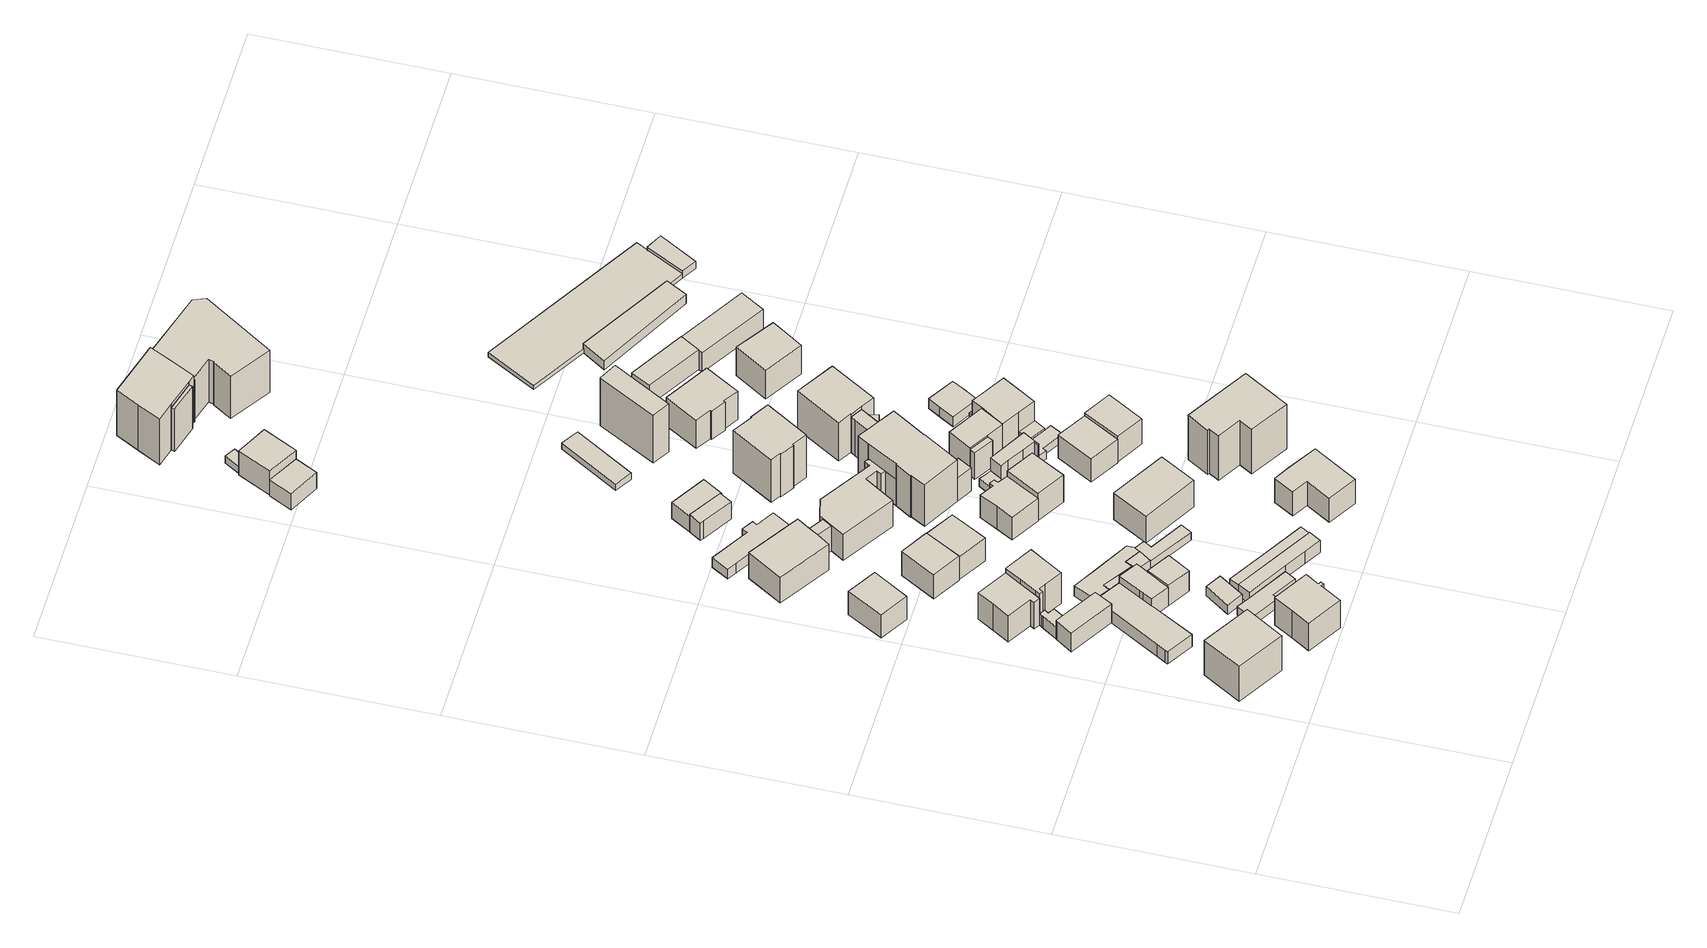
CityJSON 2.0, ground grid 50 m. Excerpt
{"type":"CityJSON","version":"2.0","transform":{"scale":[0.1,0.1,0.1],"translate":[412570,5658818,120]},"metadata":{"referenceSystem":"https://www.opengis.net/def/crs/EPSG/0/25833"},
"CityObjects":{
"building1":{"type":"Building","attributes":{"Dachtyp_tdc":"tdcHipRoof","Gemeindeschluessel":14612000,"Dachneigung":28.61,"QualitaetDacherkennung":60,"Geometrietyp2DReferenz":"3000","measuredHeight":14.05,"function":"31001_9998","roofType":"3200"},"geometry":[{"type":"Solid","lod":"1","boundaries":[[[[0,1,2,3]],[[4,5,6,7]],[[3,5,4,0]],[[2,6,5,3]],[[1,7,6,2]],[[0,4,7,1]]]]}]},
"building2":{"type":"Building","attributes":{"Dachtyp_tdc":"tdcGableRoof","Gemeindeschluessel":14612000,"Dachneigung":26.39,"QualitaetDacherkennung":61,"Geometrietyp2DReferenz":"3000","measuredHeight":11.55,"function":"31001_9998","roofType":"3100"},"geometry":[{"type":"Solid","lod":"1","boundaries":[[[[8,9,10,11,12,13,14,15,16,17]],[[18,19,20,21,22,23,24,25,26,27]],[[17,19,18,8]],[[16,20,19,17]],[[15,21,20,16]],[[14,22,21,15]],[[13,23,22,14]],[[12,24,23,13]],[[11,25,24,12]],[[10,26,25,11]],[[9,27,26,10]],[[8,18,27,9]]]]}]},
"building3":{"type":"Building","attributes":{"Gemeindeschluessel":14612000,"Geometrietyp2DReferenz":"3000","function":"31001_9998","roofType":"9999"},"children":["building3-1","building3-2"]},
"building3-1":{"type":"BuildingPart","attributes":{"Dachtyp_tdc":"tdcPolyFlatRoof","Dachneigung":3.78,"QualitaetDacherkennung":74,"Geometrietyp2DReferenz":"3000","measuredHeight":6.77,"roofType":"2100"},"parents":["building3"],"geometry":[{"type":"Solid","lod":"1","boundaries":[[[[28,29,30,31,32,33]],[[34,35,36,37,38,39]],[[33,35,34,28]],[[32,36,35,33]],[[31,37,36,32]],[[30,38,37,31]],[[29,39,38,30]],[[28,34,39,29]]]]}]},
"building3-2":{"type":"BuildingPart","attributes":{"Dachtyp_tdc":"tdcPolyFlatRoof","Dachneigung":0,"QualitaetDacherkennung":43,"Geometrietyp2DReferenz":"3000","measuredHeight":4.05,"roofType":"1000"},"parents":["building3"],"geometry":[{"type":"Solid","lod":"1","boundaries":[[[[40,41,42,43,44,45,46,47,48,49]],[[35,34,50,51,52,53,54,55,56,57]],[[49,34,35,40]],[[48,50,34,49]],[[47,51,50,48]],[[46,52,51,47]],[[45,53,52,46]],[[44,54,53,45]],[[43,55,54,44]],[[42,56,55,43]],[[41,57,56,42]],[[40,35,57,41]]]]}]},
"building4":{"type":"Building","attributes":{"Dachtyp_tdc":"tdcGableRoof","Gemeindeschluessel":14612000,"Dachneigung":33.9,"QualitaetDacherkennung":48,"Geometrietyp2DReferenz":"3000","measuredHeight":11.41,"function":"31001_9998","roofType":"3100"},"geometry":[{"type":"Solid","lod":"1","boundaries":[[[[58,59,60,61,62,63,64,65,66]],[[67,68,69,70,71,72,73,74,75]],[[66,68,67,58]],[[65,69,68,66]],[[64,70,69,65]],[[63,71,70,64]],[[62,72,71,63]],[[61,73,72,62]],[[60,74,73,61]],[[59,75,74,60]],[[58,67,75,59]]]]}]},
"building5":{"type":"Building","attributes":{"Gemeindeschluessel":14612000,"Geometrietyp2DReferenz":"3000","function":"31001_9998","roofType":"9999"},"children":["building5-1","building5-2","building5-3"]},
"building5-1":{"type":"BuildingPart","attributes":{"Dachtyp_tdc":"tdcCutGableRoof","Dachneigung":14.69,"QualitaetDacherkennung":63,"Geometrietyp2DReferenz":"3000","measuredHeight":7.5,"roofType":"9999"},"parents":["building5"],"geometry":[{"type":"Solid","lod":"1","boundaries":[[[[76,77,78,79,80,81,82,83,84]],[[85,86,87,88,89,90,91,92,93]],[[84,86,85,76]],[[83,87,86,84]],[[82,88,87,83]],[[81,89,88,82]],[[80,90,89,81]],[[79,91,90,80]],[[78,92,91,79]],[[77,93,92,78]],[[76,85,93,77]]]]}]},
"building5-2":{"type":"BuildingPart","attributes":{"Dachtyp_tdc":"tdcHipAndGableRoof","Dachneigung":16.09,"QualitaetDacherkennung":77,"Geometrietyp2DReferenz":"3000","measuredHeight":7.7,"roofType":"5000"},"parents":["building5"],"geometry":[{"type":"Solid","lod":"1","boundaries":[[[[94,95,96,97]],[[91,98,99,85]],[[97,98,91,94]],[[96,99,98,97]],[[95,85,99,96]],[[94,91,85,95]]]]}]},
"building5-3":{"type":"BuildingPart","attributes":{"Dachtyp_tdc":"tdcPolyFlatRoof","Dachneigung":0,"QualitaetDacherkennung":77,"Geometrietyp2DReferenz":"3000","measuredHeight":4.2,"roofType":"1000"},"parents":["building5"],"geometry":[{"type":"Solid","lod":"1","boundaries":[[[[100,101,102,103,104,105,106,107,108]],[[109,110,111,112,113,114,89,86,115]],[[108,110,109,100]],[[107,111,110,108]],[[106,112,111,107]],[[105,113,112,106]],[[104,114,113,105]],[[103,89,114,104]],[[102,86,89,103]],[[101,115,86,102]],[[100,109,115,101]]]]}]},
"building6":{"type":"Building","attributes":{"Dachtyp_tdc":"tdcGableRoof","Gemeindeschluessel":14612000,"Dachneigung":28.63,"QualitaetDacherkennung":59,"Geometrietyp2DReferenz":"3000","measuredHeight":9.61,"function":"31001_9998","roofType":"3100"},"geometry":[{"type":"Solid","lod":"1","boundaries":[[[[116,117,118,119]],[[120,121,122,123]],[[119,121,120,116]],[[118,122,121,119]],[[117,123,122,118]],[[116,120,123,117]]]]}]},
"building7":{"type":"Building","attributes":{"Dachtyp_tdc":"tdcPolyFlatRoof","Gemeindeschluessel":14612000,"Dachneigung":9.1,"QualitaetDacherkennung":71,"Geometrietyp2DReferenz":"3000","measuredHeight":3.42,"function":"31001_9998","roofType":"2100"},"geometry":[{"type":"Solid","lod":"1","boundaries":[[[[124,125,126,127,128,129,130]],[[131,132,133,134,135,136,137]],[[130,132,131,124]],[[129,133,132,130]],[[128,134,133,129]],[[127,135,134,128]],[[126,136,135,127]],[[125,137,136,126]],[[124,131,137,125]]]]}]},
"building8":{"type":"Building","attributes":{"Dachtyp_tdc":"tdcPolyFlatRoof","Gemeindeschluessel":14612000,"Dachneigung":14.82,"QualitaetDacherkennung":85,"Geometrietyp2DReferenz":"3000","measuredHeight":3.92,"function":"31001_9998","roofType":"2100"},"geometry":[{"type":"Solid","lod":"1","boundaries":[[[[138,139,140,141]],[[142,143,144,145]],[[141,143,142,138]],[[140,144,143,141]],[[139,145,144,140]],[[138,142,145,139]]]]}]},
"building9":{"type":"Building","attributes":{"Dachtyp_tdc":"tdcGableRoof","Gemeindeschluessel":14612000,"Dachneigung":30.35,"QualitaetDacherkennung":68,"Geometrietyp2DReferenz":"3000","measuredHeight":12.61,"function":"31001_9998","roofType":"3100"},"geometry":[{"type":"Solid","lod":"1","boundaries":[[[[146,147,148,149,150,151,152,153,154,155]],[[156,157,158,159,160,161,162,163,164,165]],[[155,157,156,146]],[[154,158,157,155]],[[153,159,158,154]],[[152,160,159,153]],[[151,161,160,152]],[[150,162,161,151]],[[149,163,162,150]],[[148,164,163,149]],[[147,165,164,148]],[[146,156,165,147]]]]}]},
"building10":{"type":"Building","attributes":{"Dachtyp_tdc":"tdcPolyFlatRoof","Gemeindeschluessel":14612000,"Dachneigung":0,"QualitaetDacherkennung":65,"Geometrietyp2DReferenz":"3000","measuredHeight":3.58,"function":"31001_9998","roofType":"1000"},"geometry":[{"type":"Solid","lod":"1","boundaries":[[[[166,167,168,169,170,171,172]],[[173,174,175,176,177,178,179]],[[172,174,173,166]],[[171,175,174,172]],[[170,176,175,171]],[[169,177,176,170]],[[168,178,177,169]],[[167,179,178,168]],[[166,173,179,167]]]]}]},
"building11":{"type":"Building","attributes":{"Dachtyp_tdc":"tdcPolyFlatRoof","Gemeindeschluessel":14612000,"Dachneigung":0,"QualitaetDacherkennung":84,"Geometrietyp2DReferenz":"3000","measuredHeight":3.58,"function":"31001_9998","roofType":"1000"},"geometry":[{"type":"Solid","lod":"1","boundaries":[[[[180,181,182,183,184,185,186,187,188,189,190]],[[191,192,193,194,195,196,197,198,199,200,201]],[[190,192,191,180]],[[189,193,192,190]],[[188,194,193,189]],[[187,195,194,188]],[[186,196,195,187]],[[185,197,196,186]],[[184,198,197,185]],[[183,199,198,184]],[[182,200,199,183]],[[181,201,200,182]],[[180,191,201,181]]]]}]},
"building12":{"type":"Building","attributes":{"Dachtyp_tdc":"tdcPolyFlatRoof","Gemeindeschluessel":14612000,"Dachneigung":5.44,"QualitaetDacherkennung":74,"Geometrietyp2DReferenz":"3000","measuredHeight":4.39,"function":"31001_9998","roofType":"2100"},"geometry":[{"type":"Solid","lod":"1","boundaries":[[[[202,203,204,205,206,207,208]],[[209,210,211,212,213,214,215]],[[208,210,209,202]],[[207,211,210,208]],[[206,212,211,207]],[[205,213,212,206]],[[204,214,213,205]],[[203,215,214,204]],[[202,209,215,203]]]]}]},
"building13":{"type":"Building","attributes":{"Dachtyp_tdc":"tdcGableRoof","Gemeindeschluessel":14612000,"Dachneigung":25.14,"QualitaetDacherkennung":46,"Geometrietyp2DReferenz":"3000","measuredHeight":10.03,"function":"31001_9998","roofType":"3100"},"geometry":[{"type":"Solid","lod":"1","boundaries":[[[[216,217,218,219]],[[220,221,222,223]],[[219,221,220,216]],[[218,222,221,219]],[[217,223,222,218]],[[216,220,223,217]]]]}]},
"building14":{"type":"Building","attributes":{"Dachtyp_tdc":"tdcPolyFlatRoof","Gemeindeschluessel":14612000,"Dachneigung":4.38,"QualitaetDacherkennung":76,"Geometrietyp2DReferenz":"3000","measuredHeight":3.5,"function":"31001_9998","roofType":"2100"},"geometry":[{"type":"Solid","lod":"1","boundaries":[[[[224,225,226,227,228,229]],[[230,231,232,233,234,235]],[[229,231,230,224]],[[228,232,231,229]],[[227,233,232,228]],[[226,234,233,227]],[[225,235,234,226]],[[224,230,235,225]]]]}]},
"building15":{"type":"Building","attributes":{"Dachtyp_tdc":"tdcGableRoof","Gemeindeschluessel":14612000,"Dachneigung":32.09,"QualitaetDacherkennung":65,"Geometrietyp2DReferenz":"3000","measuredHeight":9.92,"function":"31001_9998","roofType":"3100"},"geometry":[{"type":"Solid","lod":"1","boundaries":[[[[236,237,238,239]],[[240,241,242,243]],[[239,241,240,236]],[[238,242,241,239]],[[237,243,242,238]],[[236,240,243,237]]]]}]},
"building16":{"type":"Building","attributes":{"Dachtyp_tdc":"tdcPolyFlatRoof","Gemeindeschluessel":14612000,"Dachneigung":4.27,"QualitaetDacherkennung":77,"Geometrietyp2DReferenz":"3000","measuredHeight":2.97,"function":"31001_9998","roofType":"2100"},"geometry":[{"type":"Solid","lod":"1","boundaries":[[[[244,245,246,247,248,249,250]],[[251,252,253,254,255,256,257]],[[250,252,251,244]],[[249,253,252,250]],[[248,254,253,249]],[[247,255,254,248]],[[246,256,255,247]],[[245,257,256,246]],[[244,251,257,245]]]]}]},
"building17":{"type":"Building","attributes":{"Dachtyp_tdc":"tdcFreeFormRoof","Gemeindeschluessel":14612000,"Dachneigung":32.72,"QualitaetDacherkennung":12,"Geometrietyp2DReferenz":"3000","measuredHeight":4.27,"function":"31001_9998","roofType":"5000"},"geometry":[{"type":"Solid","lod":"1","boundaries":[[[[258,259,260,261,262,263,264,265,266,267]],[[268,269,270,271,272,273,274,275,276,277]],[[267,269,268,258]],[[266,270,269,267]],[[265,271,270,266]],[[264,272,271,265]],[[263,273,272,264]],[[262,274,273,263]],[[261,275,274,262]],[[260,276,275,261]],[[259,277,276,260]],[[258,268,277,259]]]]}]},
"building18":{"type":"Building","attributes":{"Dachtyp_tdc":"tdcGableRoof","Gemeindeschluessel":14612000,"Dachneigung":33.34,"QualitaetDacherkennung":63,"Geometrietyp2DReferenz":"3000","measuredHeight":10.2,"function":"31001_9998","roofType":"3100"},"geometry":[{"type":"Solid","lod":"1","boundaries":[[[[278,279,280,281,282,283,284,285,286,287]],[[288,289,290,291,292,293,294,295,296,297]],[[287,289,288,278]],[[286,290,289,287]],[[285,291,290,286]],[[284,292,291,285]],[[283,293,292,284]],[[282,294,293,283]],[[281,295,294,282]],[[280,296,295,281]],[[279,297,296,280]],[[278,288,297,279]]]]}]},
"building19":{"type":"Building","attributes":{"Dachtyp_tdc":"tdcCutGableRoof","Gemeindeschluessel":14612000,"Dachneigung":0.42,"QualitaetDacherkennung":47,"Geometrietyp2DReferenz":"3000","measuredHeight":9.81,"function":"31001_9998","roofType":"9999"},"geometry":[{"type":"Solid","lod":"1","boundaries":[[[[298,299,300,301]],[[302,303,304,305]],[[301,303,302,298]],[[300,304,303,301]],[[299,305,304,300]],[[298,302,305,299]]]]}]},
"building20":{"type":"Building","attributes":{"Gemeindeschluessel":14612000,"Geometrietyp2DReferenz":"3000","function":"31001_9998","roofType":"9999"},"children":["building20-1","building20-2","building20-3","building20-4","building20-5","building20-6","building20-7","building20-8"]},
"building20-1":{"type":"BuildingPart","attributes":{"Dachtyp_tdc":"tdcFreeFormRoof","Dachneigung":24.72,"QualitaetDacherkennung":38,"Geometrietyp2DReferenz":"3000","measuredHeight":9.05,"roofType":"5000"},"parents":["building20"],"geometry":[{"type":"Solid","lod":"1","boundaries":[[[[306,307,308,309]],[[310,311,312,313]],[[309,310,313,306]],[[308,311,310,309]],[[307,312,311,308]],[[306,313,312,307]]]]}]},
"building20-2":{"type":"BuildingPart","attributes":{"Dachtyp_tdc":"tdcHipRoof","Dachneigung":44.74,"QualitaetDacherkennung":68,"Geometrietyp2DReferenz":"3000","measuredHeight":11.86,"roofType":"3200"},"parents":["building20"],"geometry":[{"type":"Solid","lod":"1","boundaries":[[[[314,315,316,317,318,319]],[[320,321,322,311,310,323]],[[319,321,320,314]],[[318,322,321,319]],[[317,311,322,318]],[[316,310,311,317]],[[315,323,310,316]],[[314,320,323,315]]]]}]},
"building20-3":{"type":"BuildingPart","attributes":{"Dachtyp_tdc":"tdcFreeFormRoof","Dachneigung":26.35,"QualitaetDacherkennung":30,"Geometrietyp2DReferenz":"3000","measuredHeight":12.22,"roofType":"5000"},"parents":["building20"],"geometry":[{"type":"Solid","lod":"1","boundaries":[[[[324,325,324,326,327]],[[328,329,330,331,330]],[[327,328,330,324]],[[326,329,328,327]],[[324,330,329,326]]]]}]},
"building20-4":{"type":"BuildingPart","attributes":{"Dachtyp_tdc":"tdcHipRoof","Dachneigung":40.41,"QualitaetDacherkennung":41,"Geometrietyp2DReferenz":"3000","measuredHeight":17.09,"roofType":"3200"},"parents":["building20"],"geometry":[{"type":"Solid","lod":"1","boundaries":[[[[332,333,334,335,336,337,338,339,340,341,342,343,344,345,346,347]],[[348,349,350,351,352,353,354,355,356,357,358,359,360,361,362,363]],[[347,349,348,332]],[[346,350,349,347]],[[345,351,350,346]],[[344,352,351,345]],[[343,353,352,344]],[[342,354,353,343]],[[341,355,354,342]],[[340,356,355,341]],[[339,357,356,340]],[[338,358,357,339]],[[337,359,358,338]],[[336,360,359,337]],[[335,361,360,336]],[[334,362,361,335]],[[333,363,362,334]],[[332,348,363,333]]]]}]},
"building20-5":{"type":"BuildingPart","attributes":{"Dachtyp_tdc":"tdcGableRoof","Dachneigung":10.96,"QualitaetDacherkennung":9,"Geometrietyp2DReferenz":"3000","measuredHeight":13.14,"roofType":"3100"},"parents":["building20"],"geometry":[{"type":"Solid","lod":"1","boundaries":[[[[364,365,366,367,368,369,370,371,372]],[[373,374,375,376,331,329,377,354,353]],[[372,374,373,364]],[[371,375,374,372]],[[370,376,375,371]],[[369,331,376,370]],[[368,329,331,369]],[[367,377,329,368]],[[366,354,377,367]],[[365,353,354,366]],[[364,373,353,365]]]]}]},
"building20-6":{"type":"BuildingPart","attributes":{"Dachtyp_tdc":"tdcPolyFlatRoof","Dachneigung":0,"QualitaetDacherkennung":50,"Geometrietyp2DReferenz":"3000","measuredHeight":9.19,"roofType":"1000"},"parents":["building20"],"geometry":[{"type":"Solid","lod":"1","boundaries":[[[[378,379,380,381,382,383,384,385,386,387,388,389,390,391,392,393,394,395,396]],[[397,398,399,313,312,400,401,402,403,404,405,406,351,350,349,348,407,408,409]],[[396,398,397,378]],[[395,399,398,396]],[[394,313,399,395]],[[393,312,313,394]],[[392,400,312,393]],[[391,401,400,392]],[[390,402,401,391]],[[389,403,402,390]],[[388,404,403,389]],[[387,405,404,388]],[[386,406,405,387]],[[385,351,406,386]],[[384,350,351,385]],[[383,349,350,384]],[[382,348,349,383]],[[381,407,348,382]],[[380,408,407,381]],[[379,409,408,380]],[[378,397,409,379]]]]}]},
"building20-7":{"type":"BuildingPart","attributes":{"Dachtyp_tdc":"tdcHipRoof","Dachneigung":27.37,"QualitaetDacherkennung":69,"Geometrietyp2DReferenz":"3000","measuredHeight":15.01,"roofType":"3200"},"parents":["building20"],"geometry":[{"type":"Solid","lod":"1","boundaries":[[[[410,411,412,413,414,415,416]],[[417,418,331,376,419,420,421]],[[416,418,417,410]],[[415,331,418,416]],[[414,376,331,415]],[[413,419,376,414]],[[412,420,419,413]],[[411,421,420,412]],[[410,417,421,411]]]]}]},
"building20-8":{"type":"BuildingPart","attributes":{"Dachtyp_tdc":"tdcGableRoof","Dachneigung":10.25,"QualitaetDacherkennung":29,"Geometrietyp2DReferenz":"3000","measuredHeight":8.48,"roofType":"3100"},"parents":["building20"],"geometry":[{"type":"Solid","lod":"1","boundaries":[[[[422,423,424,425]],[[359,426,427,360]],[[425,426,359,422]],[[424,427,426,425]],[[423,360,427,424]],[[422,359,360,423]]]]}]},
"building21":{"type":"Building","attributes":{"Gemeindeschluessel":14612000,"Geometrietyp2DReferenz":"3000","function":"31001_9998","roofType":"9999"},"children":["building21-1","building21-2"]},
"building21-1":{"type":"BuildingPart","attributes":{"Dachtyp_tdc":"tdcPolyFlatRoof","Dachneigung":0,"QualitaetDacherkennung":69,"Geometrietyp2DReferenz":"3000","measuredHeight":6.1,"roofType":"1000"},"parents":["building21"],"geometry":[{"type":"Solid","lod":"1","boundaries":[[[[428,429,430,431,432]],[[433,434,435,436,437]],[[432,434,433,428]],[[431,435,434,432]],[[430,436,435,431]],[[429,437,436,430]],[[428,433,437,429]]]]}]},
"building21-2":{"type":"BuildingPart","attributes":{"Dachtyp_tdc":"tdcGableRoof","Dachneigung":40.52,"QualitaetDacherkennung":64,"Geometrietyp2DReferenz":"3000","measuredHeight":6.69,"roofType":"3100"},"parents":["building21"],"geometry":[{"type":"Solid","lod":"1","boundaries":[[[[438,439,440,441,442]],[[443,444,434,433,445]],[[442,444,443,438]],[[441,434,444,442]],[[440,433,434,441]],[[439,445,433,440]],[[438,443,445,439]]]]}]},
"building22":{"type":"Building","attributes":{"Dachtyp_tdc":"tdcFreeFormRoof","Gemeindeschluessel":14612000,"Dachneigung":26.94,"QualitaetDacherkennung":34,"Geometrietyp2DReferenz":"3000","measuredHeight":9.62,"function":"31001_9998","roofType":"5000"},"geometry":[{"type":"Solid","lod":"1","boundaries":[[[[446,447,448,449,450,451,452]],[[453,454,455,456,457,458,459]],[[452,454,453,446]],[[451,455,454,452]],[[450,456,455,451]],[[449,457,456,450]],[[448,458,457,449]],[[447,459,458,448]],[[446,453,459,447]]]]}]},
"building23":{"type":"Building","attributes":{"Dachtyp_tdc":"tdcHipAndGableRoof","Gemeindeschluessel":14612000,"Dachneigung":10.41,"QualitaetDacherkennung":66,"Geometrietyp2DReferenz":"3000","measuredHeight":10.04,"function":"31001_9998","roofType":"5000"},"geometry":[{"type":"Solid","lod":"1","boundaries":[[[[460,461,462,463]],[[464,465,466,467]],[[463,465,464,460]],[[462,466,465,463]],[[461,467,466,462]],[[460,464,467,461]]]]}]},
"building24":{"type":"Building","attributes":{"Dachtyp_tdc":"tdcPolyFlatRoof","Gemeindeschluessel":14612000,"Dachneigung":13.96,"QualitaetDacherkennung":54,"Geometrietyp2DReferenz":"3000","measuredHeight":3.16,"function":"31001_9998","roofType":"2100"},"geometry":[{"type":"Solid","lod":"1","boundaries":[[[[468,469,470,471,472,473,474]],[[475,476,477,478,479,480,481]],[[474,476,475,468]],[[473,477,476,474]],[[472,478,477,473]],[[471,479,478,472]],[[470,480,479,471]],[[469,481,480,470]],[[468,475,481,469]]]]}]},
"building25":{"type":"Building","attributes":{"Dachtyp_tdc":"tdcGableRoof","Gemeindeschluessel":14612000,"Dachneigung":29.92,"QualitaetDacherkennung":78,"Geometrietyp2DReferenz":"3000","measuredHeight":7,"function":"31001_9998","roofType":"3100"},"geometry":[{"type":"Solid","lod":"1","boundaries":[[[[482,483,484,485]],[[486,487,488,489]],[[485,487,486,482]],[[484,488,487,485]],[[483,489,488,484]],[[482,486,489,483]]]]}]},
"building26":{"type":"Building","attributes":{"Dachtyp_tdc":"tdcFreeFormRoof","Gemeindeschluessel":14612000,"Dachneigung":67.82,"QualitaetDacherkennung":4,"Geometrietyp2DReferenz":"3000","measuredHeight":10.79,"function":"31001_9998","roofType":"5000"},"geometry":[{"type":"Solid","lod":"1","boundaries":[[[[490,491,492,493,494,495,496,497,498,499]],[[500,501,502,503,504,505,506,507,508,509]],[[499,501,500,490]],[[498,502,501,499]],[[497,503,502,498]],[[496,504,503,497]],[[495,505,504,496]],[[494,506,505,495]],[[493,507,506,494]],[[492,508,507,493]],[[491,509,508,492]],[[490,500,509,491]]]]}]},
"building27":{"type":"Building","attributes":{"Dachtyp_tdc":"tdcHipRoof","Gemeindeschluessel":14612000,"Dachneigung":34.35,"QualitaetDacherkennung":46,"Geometrietyp2DReferenz":"3000","measuredHeight":16.98,"function":"31001_9998","roofType":"3200"},"geometry":[{"type":"Solid","lod":"1","boundaries":[[[[510,511,512,513,514,515,516,517,518,519,520]],[[521,522,523,524,525,526,527,528,529,530,531]],[[520,522,521,510]],[[519,523,522,520]],[[518,524,523,519]],[[517,525,524,518]],[[516,526,525,517]],[[515,527,526,516]],[[514,528,527,515]],[[513,529,528,514]],[[512,530,529,513]],[[511,531,530,512]],[[510,521,531,511]]]]}]},
"building28":{"type":"Building","attributes":{"Dachtyp_tdc":"tdcPolyFlatRoof","Gemeindeschluessel":14612000,"Dachneigung":7.02,"QualitaetDacherkennung":60,"Geometrietyp2DReferenz":"3000","measuredHeight":2.45,"function":"31001_9998","roofType":"2100"},"geometry":[{"type":"Solid","lod":"1","boundaries":[[[[532,533,534,535,536]],[[537,538,539,540,541]],[[536,538,537,532]],[[535,539,538,536]],[[534,540,539,535]],[[533,541,540,534]],[[532,537,541,533]]]]}]},
"building29":{"type":"Building","attributes":{"Dachtyp_tdc":"tdcHipAndGableRoof","Gemeindeschluessel":14612000,"Dachneigung":29.93,"QualitaetDacherkennung":40,"Geometrietyp2DReferenz":"3000","measuredHeight":9.47,"function":"31001_9998","roofType":"5000"},"geometry":[{"type":"Solid","lod":"1","boundaries":[[[[542,543,544,545]],[[546,547,548,549]],[[545,547,546,542]],[[544,548,547,545]],[[543,549,548,544]],[[542,546,549,543]]]]}]},
"building30":{"type":"Building","attributes":{"Dachtyp_tdc":"tdcPolyFlatRoof","Gemeindeschluessel":14612000,"Dachneigung":0,"QualitaetDacherkennung":54,"Geometrietyp2DReferenz":"3000","measuredHeight":8.46,"function":"31001_9998","roofType":"1000"},"geometry":[{"type":"Solid","lod":"1","boundaries":[[[[550,551,552,553,554]],[[555,556,557,558,559]],[[554,556,555,550]],[[553,557,556,554]],[[552,558,557,553]],[[551,559,558,552]],[[550,555,559,551]]]]}]},
"building31":{"type":"Building","attributes":{"Dachtyp_tdc":"tdcFreeFormRoof","Gemeindeschluessel":14612000,"Dachneigung":10.01,"QualitaetDacherkennung":28,"Geometrietyp2DReferenz":"3000","measuredHeight":17.14,"function":"31001_9998","roofType":"5000"},"geometry":[{"type":"Solid","lod":"1","boundaries":[[[[560,561,562,563,564,565,566,567]],[[568,569,570,571,572,573,574,575]],[[567,569,568,560]],[[566,570,569,567]],[[565,571,570,566]],[[564,572,571,565]],[[563,573,572,564]],[[562,574,573,563]],[[561,575,574,562]],[[560,568,575,561]]]]}]},
"building32":{"type":"Building","attributes":{"Dachtyp_tdc":"tdcPolyFlatRoof","Gemeindeschluessel":14612000,"Dachneigung":0,"QualitaetDacherkennung":71,"Geometrietyp2DReferenz":"3000","measuredHeight":2.23,"function":"31001_2463","roofType":"1000"},"geometry":[{"type":"Solid","lod":"1","boundaries":[[[[576,577,578,579]],[[580,581,582,583]],[[579,581,580,576]],[[578,582,581,579]],[[577,583,582,578]],[[576,580,583,577]]]]}]},
"building33":{"type":"Building","attributes":{"Dachtyp_tdc":"tdcPolyFlatRoof","Gemeindeschluessel":14612000,"Dachneigung":3.61,"QualitaetDacherkennung":71,"Geometrietyp2DReferenz":"3000","measuredHeight":2.69,"function":"31001_9998","roofType":"2100"},"geometry":[{"type":"Solid","lod":"1","boundaries":[[[[584,585,586,587]],[[588,589,590,591]],[[587,589,588,584]],[[586,590,589,587]],[[585,591,590,586]],[[584,588,591,585]]]]}]},
"building34":{"type":"Building","attributes":{"Dachtyp_tdc":"tdcPolyFlatRoof","Gemeindeschluessel":14612000,"Dachneigung":8.72,"QualitaetDacherkennung":70,"Geometrietyp2DReferenz":"3000","measuredHeight":3.09,"function":"31001_9998","roofType":"2100"},"geometry":[{"type":"Solid","lod":"1","boundaries":[[[[592,593,594,595,596,597,598,599,600]],[[601,602,603,604,605,606,607,608,609]],[[600,602,601,592]],[[599,603,602,600]],[[598,604,603,599]],[[597,605,604,598]],[[596,606,605,597]],[[595,607,606,596]],[[594,608,607,595]],[[593,609,608,594]],[[592,601,609,593]]]]}]},
"building35":{"type":"Building","attributes":{"Dachtyp_tdc":"tdcGableRoof","Gemeindeschluessel":14612000,"Dachneigung":19.16,"QualitaetDacherkennung":63,"Geometrietyp2DReferenz":"3000","measuredHeight":9.75,"function":"31001_9998","roofType":"3100"},"geometry":[{"type":"Solid","lod":"1","boundaries":[[[[610,611,612,613]],[[614,615,616,617]],[[613,615,614,610]],[[612,616,615,613]],[[611,617,616,612]],[[610,614,617,611]]]]}]},
"building36":{"type":"Building","attributes":{"Gemeindeschluessel":14612000,"Geometrietyp2DReferenz":"3000","function":"31001_9998","roofType":"9999"},"children":["building36-1","building36-2","building36-3"]},
"building36-1":{"type":"BuildingPart","attributes":{"Dachtyp_tdc":"tdcPolyFlatRoof","Dachneigung":25.34,"QualitaetDacherkennung":23,"Geometrietyp2DReferenz":"3000","measuredHeight":9.73,"roofType":"2100"},"parents":["building36"],"geometry":[{"type":"Solid","lod":"1","boundaries":[[[[618,619,620,621]],[[622,623,624,625]],[[621,623,622,618]],[[620,624,623,621]],[[619,625,624,620]],[[618,622,625,619]]]]}]},
"building36-2":{"type":"BuildingPart","attributes":{"Dachtyp_tdc":"tdcTentRoof","Dachneigung":25.67,"QualitaetDacherkennung":54,"Geometrietyp2DReferenz":"3000","measuredHeight":11.32,"roofType":"3500"},"parents":["building36"],"geometry":[{"type":"Solid","lod":"1","boundaries":[[[[626,627,628,629,630,631,632,633]],[[634,635,636,637,638,639,640,641]],[[633,635,634,626]],[[632,636,635,633]],[[631,637,636,632]],[[630,638,637,631]],[[629,639,638,630]],[[628,640,639,629]],[[627,641,640,628]],[[626,634,641,627]]]]}]},
"building36-3":{"type":"BuildingPart","attributes":{"Dachtyp_tdc":"tdcHipAndGableRoof","Dachneigung":25.37,"QualitaetDacherkennung":63,"Geometrietyp2DReferenz":"3000","measuredHeight":10.67,"roofType":"5000"},"parents":["building36"],"geometry":[{"type":"Solid","lod":"1","boundaries":[[[[642,643,644,645,646]],[[625,647,637,636,622]],[[646,647,625,642]],[[645,637,647,646]],[[644,636,637,645]],[[643,622,636,644]],[[642,625,622,643]]]]}]},
"building37":{"type":"Building","attributes":{"Dachtyp_tdc":"tdcPolyFlatRoof","Gemeindeschluessel":14612000,"Dachneigung":0,"QualitaetDacherkennung":54,"Geometrietyp2DReferenz":"3000","measuredHeight":2.86,"function":"31001_9998","roofType":"1000"},"geometry":[{"type":"Solid","lod":"1","boundaries":[[[[648,649,650,651,652]],[[653,654,655,656,657]],[[652,654,653,648]],[[651,655,654,652]],[[650,656,655,651]],[[649,657,656,650]],[[648,653,657,649]]]]}]},
"building38":{"type":"Building","attributes":{"Dachtyp_tdc":"tdcFreeFormRoof","Gemeindeschluessel":14612000,"Dachneigung":65.32,"QualitaetDacherkennung":3,"Geometrietyp2DReferenz":"3000","measuredHeight":19.78,"function":"31001_2463","roofType":"5000"},"geometry":[{"type":"Solid","lod":"1","boundaries":[[[[658,659,660,661]],[[662,663,664,665]],[[661,663,662,658]],[[660,664,663,661]],[[659,665,664,660]],[[658,662,665,659]]]]}]},
"building39":{"type":"Building","attributes":{"Dachtyp_tdc":"tdcPolyFlatRoof","Gemeindeschluessel":14612000,"Dachneigung":12.13,"QualitaetDacherkennung":32,"Geometrietyp2DReferenz":"3000","measuredHeight":2.75,"function":"31001_9998","roofType":"2100"},"geometry":[{"type":"Solid","lod":"1","boundaries":[[[[666,667,668,669,670,671]],[[672,673,674,675,676,677]],[[671,673,672,666]],[[670,674,673,671]],[[669,675,674,670]],[[668,676,675,669]],[[667,677,676,668]],[[666,672,677,667]]]]}]},
"building40":{"type":"Building","attributes":{"Gemeindeschluessel":14612000,"Geometrietyp2DReferenz":"3000","function":"31001_9998","roofType":"9999"},"children":["building40-1","building40-2"]},
"building40-1":{"type":"BuildingPart","attributes":{"Dachtyp_tdc":"tdcPolyFlatRoof","Dachneigung":56.05,"QualitaetDacherkennung":14,"Geometrietyp2DReferenz":"3000","measuredHeight":15.6,"roofType":"2100"},"parents":["building40"],"geometry":[{"type":"Solid","lod":"1","boundaries":[[[[678,679,680,681]],[[682,683,684,685]],[[681,683,682,678]],[[680,684,683,681]],[[679,685,684,680]],[[678,682,685,679]]]]}]},
"building40-2":{"type":"BuildingPart","attributes":{"Dachtyp_tdc":"tdcGableRoof","Dachneigung":30.36,"QualitaetDacherkennung":66,"Geometrietyp2DReferenz":"3000","measuredHeight":17.96,"roofType":"3100"},"parents":["building40"],"geometry":[{"type":"Solid","lod":"1","boundaries":[[[[686,687,688,689,690,691,692,693]],[[694,695,684,683,696,697,698,699]],[[693,695,694,686]],[[692,684,695,693]],[[691,683,684,692]],[[690,696,683,691]],[[689,697,696,690]],[[688,698,697,689]],[[687,699,698,688]],[[686,694,699,687]]]]}]},
"building41":{"type":"Building","attributes":{"Dachtyp_tdc":"tdcHipRoof","Gemeindeschluessel":14612000,"Dachneigung":15.81,"QualitaetDacherkennung":63,"Geometrietyp2DReferenz":"3000","measuredHeight":10.78,"function":"31001_9998","roofType":"3200"},"geometry":[{"type":"Solid","lod":"1","boundaries":[[[[700,701,702,703,704,705,706,707]],[[708,709,710,711,712,713,714,715]],[[707,709,708,700]],[[706,710,709,707]],[[705,711,710,706]],[[704,712,711,705]],[[703,713,712,704]],[[702,714,713,703]],[[701,715,714,702]],[[700,708,715,701]]]]}]},
"building42":{"type":"Building","attributes":{"Dachtyp_tdc":"tdcFreeFormRoof","Gemeindeschluessel":14612000,"Dachneigung":10.76,"QualitaetDacherkennung":52,"Geometrietyp2DReferenz":"3000","measuredHeight":4.08,"function":"31001_9998","roofType":"5000"},"geometry":[{"type":"Solid","lod":"1","boundaries":[[[[716,717,718,719,720,721]],[[722,723,724,725,726,727]],[[721,723,722,716]],[[720,724,723,721]],[[719,725,724,720]],[[718,726,725,719]],[[717,727,726,718]],[[716,722,727,717]]]]}]},
"building43":{"type":"Building","attributes":{"Dachtyp_tdc":"tdcPolyFlatRoof","Gemeindeschluessel":14612000,"Dachneigung":4.32,"QualitaetDacherkennung":83,"Geometrietyp2DReferenz":"3000","measuredHeight":7.27,"function":"31001_9998","roofType":"2100"},"geometry":[{"type":"Solid","lod":"1","boundaries":[[[[728,729,730,731]],[[732,733,734,735]],[[731,733,732,728]],[[730,734,733,731]],[[729,735,734,730]],[[728,732,735,729]]]]}]},
"building44":{"type":"Building","attributes":{"Dachtyp_tdc":"tdcFreeFormRoof","Gemeindeschluessel":14612000,"Dachneigung":17.66,"QualitaetDacherkennung":20,"Geometrietyp2DReferenz":"3000","measuredHeight":16.97,"function":"31001_9998","roofType":"5000"},"geometry":[{"type":"Solid","lod":"1","boundaries":[[[[736,737,738,739,740,741,742,743,744,745,746]],[[747,748,749,750,751,752,753,754,755,756,757]],[[746,748,747,736]],[[745,749,748,746]],[[744,750,749,745]],[[743,751,750,744]],[[742,752,751,743]],[[741,753,752,742]],[[740,754,753,741]],[[739,755,754,740]],[[738,756,755,739]],[[737,757,756,738]],[[736,747,757,737]]]]}]},
"building45":{"type":"Building","attributes":{"Dachtyp_tdc":"tdcGableRoof","Gemeindeschluessel":14612000,"Dachneigung":27.73,"QualitaetDacherkennung":42,"Geometrietyp2DReferenz":"3000","measuredHeight":11.47,"function":"31001_9998","roofType":"3100"},"geometry":[{"type":"Solid","lod":"1","boundaries":[[[[758,759,760,761]],[[762,763,764,765]],[[761,763,762,758]],[[760,764,763,761]],[[759,765,764,760]],[[758,762,765,759]]]]}]},
"building46":{"type":"Building","attributes":{"Dachtyp_tdc":"tdcPolyFlatRoof","Gemeindeschluessel":14612000,"Dachneigung":0,"QualitaetDacherkennung":78,"Geometrietyp2DReferenz":"3000","measuredHeight":6.85,"function":"31001_9998","roofType":"1000"},"geometry":[{"type":"Solid","lod":"1","boundaries":[[[[766,767,768,769,770]],[[771,772,773,774,775]],[[770,772,771,766]],[[769,773,772,770]],[[768,774,773,769]],[[767,775,774,768]],[[766,771,775,767]]]]}]},
"building47":{"type":"Building","attributes":{"Gemeindeschluessel":14612000,"Geometrietyp2DReferenz":"3000","function":"31001_9998","roofType":"9999"},"children":["building47-1","building47-2","building47-3"]},
"building47-1":{"type":"BuildingPart","attributes":{"Dachtyp_tdc":"tdcPolyFlatRoof","Dachneigung":0,"QualitaetDacherkennung":40,"Geometrietyp2DReferenz":"3000","measuredHeight":3.25,"roofType":"1000"},"parents":["building47"],"geometry":[{"type":"Solid","lod":"1","boundaries":[[[[776,777,778,779,780,781]],[[782,783,784,785,786,787]],[[781,783,782,776]],[[780,784,783,781]],[[779,785,784,780]],[[778,786,785,779]],[[777,787,786,778]],[[776,782,787,777]]]]}]},
"building47-2":{"type":"BuildingPart","attributes":{"Dachtyp_tdc":"tdcHipRoof","Dachneigung":10.66,"QualitaetDacherkennung":34,"Geometrietyp2DReferenz":"3000","measuredHeight":3.4,"roofType":"3200"},"parents":["building47"],"geometry":[{"type":"Solid","lod":"1","boundaries":[[[[788,789,790,791]],[[792,793,794,795]],[[791,793,792,788]],[[790,794,793,791]],[[789,795,794,790]],[[788,792,795,789]]]]}]},
"building47-3":{"type":"BuildingPart","attributes":{"Dachtyp_tdc":"tdcHipAndGableRoof","Dachneigung":10.63,"QualitaetDacherkennung":21,"Geometrietyp2DReferenz":"3000","measuredHeight":2.39,"roofType":"5000"},"parents":["building47"],"geometry":[{"type":"Solid","lod":"1","boundaries":[[[[796,797,798,799,800,801,802,803,804,805]],[[806,793,783,782,787,786,807,808,809,794]],[[805,793,806,796]],[[804,783,793,805]],[[803,782,783,804]],[[802,787,782,803]],[[801,786,787,802]],[[800,807,786,801]],[[799,808,807,800]],[[798,809,808,799]],[[797,794,809,798]],[[796,806,794,797]]]]}]}
},
"vertices":[
[149,106,129],[210,207,129],[88,280,129],[27,179,129],[149,106,6],[27,179,6],[88,280,6],[210,207,6],
[353,70,105],[375,106,105],[285,159,105],[255,108,105],[225,60,105],[315,6,105],[344,54,105],[348,62,105],[356,57,105],[361,66,105],[353,70,7],[361,66,7],[356,57,7],[348,62,7],[344,54,7],[315,6,7],[225,60,7],[255,108,7],[285,159,7],[375,106,7],
[105,649,78],[103,646,78],[74,603,78],[190,535,78],[216,582,78],[137,630,78],[105,649,12],[137,630,12],[216,582,12],[190,535,12],[74,603,12],[103,646,12],
[137,630,53],[161,668,53],[158,671,53],[145,678,53],[152,689,53],[147,692,53],[138,698,53],[134,691,53],[131,687,53],[105,649,53],[131,687,12],[134,691,12],[138,698,12],[147,692,12],[152,689,12],[145,678,12],[158,671,12],[161,668,12],
[123,707,106],[138,698,106],[145,709,106],[171,753,106],[198,797,106],[119,844,106],[93,800,106],[66,756,106],[129,718,106],[123,707,13],[129,718,13],[66,756,13],[93,800,13],[119,844,13],[198,797,13],[171,753,13],[145,709,13],[138,698,13],
[277,419,76],[291,443,76],[297,452,76],[312,478,76],[331,510,76],[283,540,76],[250,481,76],[245,472,76],[231,447,76],[277,419,10],[231,447,10],[245,472,10],[250,481,10],[283,540,10],[331,510,10],[312,478,10],[297,452,10],[291,443,10],
[312,478,82],[277,419,82],[336,383,82],[371,442,82],[371,442,10],[336,383,10],
[97,373,52],[166,331,52],[231,447,52],[283,540,52],[254,558,52],[216,582,52],[190,535,52],[114,403,52],[100,379,52],[97,373,10],[100,379,10],[114,403,10],[190,535,10],[216,582,10],[254,558,10],[166,331,10],
[53,1146,96],[1,1051,96],[73,1007,96],[129,1100,96],[53,1146,15],[129,1100,15],[73,1007,15],[1,1051,15],
[342,166,38],[350,180,38],[413,142,38],[430,171,38],[327,232,38],[293,253,38],[268,210,38],[342,166,8],[268,210,8],[293,253,8],[327,232,8],[430,171,8],[413,142,8],[350,180,8],
[324,249,48],[368,315,48],[327,339,48],[282,274,48],[324,249,16],[282,274,16],[327,339,16],[368,315,16],
[154,703,122],[171,693,122],[217,665,122],[244,710,122],[271,754,122],[198,797,122],[172,753,122],[145,709,122],[138,698,122],[147,692,122],[154,703,15],[147,692,15],[138,698,15],[145,709,15],[172,753,15],[198,797,15],[271,754,15],[244,710,15],[217,665,15],[171,693,15],
[331,510,55],[368,487,55],[390,518,55],[350,542,55],[340,524,55],[264,574,55],[254,558,55],[331,510,19],[254,558,19],[264,574,19],[340,524,19],[350,542,19],[390,518,19],[368,487,19],
[350,542,54],[390,518,54],[400,534,54],[400,553,54],[306,605,54],[274,624,54],[244,641,54],[216,582,54],[254,558,54],[264,574,54],[340,524,54],[350,542,18],[340,524,18],[264,574,18],[254,558,18],[216,582,18],[244,641,18],[274,624,18],[306,605,18],[400,553,18],[400,534,18],[390,518,18],
[430,171,58],[487,138,58],[530,112,58],[549,143,58],[449,202,58],[345,264,58],[327,232,58],[430,171,16],[327,232,16],[345,264,16],[449,202,16],[549,143,16],[530,112,16],[487,138,16],
[204,1054,103],[151,961,103],[224,918,103],[276,1012,103],[204,1054,18],[276,1012,18],[224,918,18],[151,961,18],
[449,202,55],[549,143,55],[563,168,55],[463,227,55],[359,289,55],[345,264,55],[449,202,21],[345,264,21],[359,289,21],[463,227,21],[563,168,21],[549,143,21],
[298,874,101],[350,968,101],[276,1012,101],[224,918,101],[298,874,20],[224,918,20],[276,1012,20],[350,968,20],
[368,487,51],[484,417,51],[501,445,51],[414,496,51],[427,518,51],[400,534,51],[390,518,51],[368,487,23],[390,518,23],[400,534,23],[427,518,23],[414,496,23],[501,445,23],[484,417,23],
[254,1347,57],[259,1344,57],[287,1391,57],[240,1419,57],[247,1431,57],[218,1449,57],[210,1435,57],[111,1494,57],[84,1449,57],[107,1435,57],[254,1347,23],[107,1435,23],[84,1449,23],[111,1494,23],[210,1435,23],[218,1449,23],[247,1431,23],[240,1419,23],[287,1391,23],[259,1344,23],
[469,907,104],[462,897,104],[426,919,104],[400,871,104],[376,828,104],[450,783,104],[474,826,104],[500,873,104],[475,889,104],[481,900,104],[469,907,24],[481,900,24],[475,889,24],[500,873,24],[474,826,24],[450,783,24],[376,828,24],[400,871,24],[426,919,24],[462,897,24],
[500,611,119],[446,517,119],[587,437,119],[640,530,119],[500,611,25],[640,530,25],[587,437,25],[446,517,25],
[233,1234,111],[249,1259,111],[210,1284,111],[195,1259,111],[195,1259,24],[210,1284,24],[249,1259,24],[233,1234,24],
[40,1309,115],[172,1224,115],[195,1259,115],[210,1284,115],[231,1316,115],[98,1401,115],[40,1309,24],[98,1401,24],[231,1316,24],[172,1224,24],
[573,1241,141],[580,1251,141],[548,1200,141],[581,1208,141],[581,1208,24],[548,1200,24],[573,1241,24],[580,1251,24],
[412,1122,170],[385,1079,170],[387,1078,170],[365,1039,170],[462,985,170],[486,1023,170],[522,1082,170],[521,1083,170],[576,1171,170],[542,1192,170],[543,1192,170],[513,1210,170],[478,1232,170],[460,1203,170],[461,1203,170],[413,1121,170],[412,1122,24],[413,1121,24],[461,1203,24],[460,1203,24],[478,1232,24],[513,1210,24],[543,1192,24],[542,1192,24],[576,1171,24],[521,1083,24],[522,1082,24],[486,1023,24],[462,985,24],[365,1039,24],[387,1078,24],[385,1079,24],
[515,1213,149],[513,1210,149],[543,1192,149],[544,1195,149],[548,1200,149],[580,1251,149],[550,1269,149],[542,1257,149],[519,1219,149],[515,1213,24],[519,1219,24],[542,1257,24],[550,1269,24],[544,1195,24],
[396,1193,116],[428,1174,116],[420,1161,116],[431,1154,116],[412,1122,116],[413,1121,116],[461,1203,116],[460,1203,116],[460,1202,116],[450,1209,116],[444,1200,116],[440,1194,116],[409,1214,116],[305,1280,116],[255,1269,116],[249,1259,116],[233,1234,116],[210,1199,116],[345,1113,116],[396,1193,24],[345,1113,24],[210,1199,24],[255,1269,24],[305,1280,24],[409,1214,24],[440,1194,24],[444,1200,24],[450,1209,24],[460,1202,24],[431,1154,24],[420,1161,24],[428,1174,24],
[688,1351,159],[590,1411,159],[516,1291,159],[550,1270,159],[550,1269,159],[580,1251,159],[614,1230,159],[688,1351,24],[614,1230,24],[550,1270,24],[516,1291,24],[590,1411,24],
[486,1023,105],[462,985,105],[504,962,105],[526,1000,105],[526,1000,24],[504,962,24],
[205,1575,86],[185,1543,86],[194,1537,86],[270,1490,86],[290,1522,86],[205,1575,25],[290,1522,25],[270,1490,25],[194,1537,25],[185,1543,25],
[328,1572,80],[237,1627,80],[205,1575,80],[290,1522,80],[295,1519,80],[328,1572,25],[295,1519,25],[237,1627,25],
[694,69,111],[765,186,111],[691,231,111],[649,255,111],[618,202,111],[659,178,111],[620,113,111],[694,69,26],[620,113,26],[659,178,26],[618,202,26],[649,255,26],[691,231,26],[765,186,26],
[500,873,122],[450,783,122],[522,740,122],[572,830,122],[500,873,27],[572,830,27],[522,740,27],[450,783,27],
[521,878,54],[532,896,54],[551,927,54],[535,936,54],[520,946,54],[490,897,54],[507,886,54],[521,878,27],[507,886,27],[490,897,27],[520,946,27],[535,936,27],[551,927,27],[532,896,27],
[125,2520,103],[45,2564,103],[14,2503,103],[96,2462,103],[125,2520,46],[96,2462,46],[14,2503,46],[45,2564,46],
[627,839,100],[620,828,100],[623,827,100],[629,838,100],[649,871,100],[572,915,100],[551,927,100],[532,896,100],[553,884,100],[595,858,100],[627,839,32],[595,858,32],[553,884,32],[532,896,32],[551,927,32],[572,915,32],[649,871,32],[629,838,32],[623,827,32],[620,828,32],
[461,1490,180],[410,1522,180],[342,1410,180],[367,1395,180],[365,1393,180],[400,1371,180],[402,1373,180],[440,1350,180],[509,1461,180],[510,1463,180],[462,1492,180],[461,1490,30],[462,1492,30],[510,1463,30],[509,1461,30],[440,1350,30],[402,1373,30],[400,1371,30],[365,1393,30],[367,1395,30],[342,1410,30],[410,1522,30],
[615,821,52],[620,828,52],[627,839,52],[595,858,52],[584,840,52],[615,821,29],[584,840,29],[595,858,29],[627,839,29],[620,828,29],
[597,692,113],[673,647,113],[727,742,113],[652,787,113],[597,692,31],[652,787,31],[727,742,31],[673,647,31],
[170,2610,134],[117,2637,134],[89,2651,134],[45,2564,134],[125,2520,134],[170,2610,49],[125,2520,49],[45,2564,49],[89,2651,49],[117,2637,49],
[813,269,194],[884,388,194],[720,486,194],[685,429,194],[690,426,194],[674,399,194],[735,363,194],[714,328,194],[813,269,37],[714,328,37],[735,363,37],[674,399,37],[690,426,37],[685,429,37],[720,486,37],[884,388,37],
[326,1750,55],[422,1907,55],[378,1934,55],[282,1777,55],[326,1750,33],[282,1777,33],[378,1934,33],[422,1907,33],
[113,2691,79],[89,2651,79],[117,2637,79],[140,2675,79],[113,2691,54],[140,2675,54],[117,2637,54],[89,2651,54],
[650,825,57],[706,791,57],[725,825,57],[707,835,57],[667,859,57],[663,862,57],[649,871,57],[623,827,57],[643,814,57],[650,825,30],[643,814,30],[623,827,30],[649,871,30],[663,862,30],[667,859,30],[707,835,30],[725,825,30],[706,791,30],
[673,647,123],[743,606,123],[798,701,123],[727,742,123],[673,647,34],[727,742,34],[798,701,34],[743,606,34],
[593,945,124],[544,975,124],[535,961,124],[585,931,124],[593,945,31],[585,931,31],[535,961,31],[544,975,31],
[725,865,131],[779,955,131],[732,983,131],[701,1002,131],[690,1008,131],[674,981,131],[637,919,131],[681,892,131],[725,865,31],[681,892,31],[637,919,31],[674,981,31],[690,1008,31],[701,1002,31],[732,983,31],[779,955,31],
[544,975,129],[593,945,129],[637,919,129],[674,981,129],[580,1036,129],[580,1036,31],
[667,859,64],[707,835,64],[725,865,64],[681,892,64],[663,862,64],[667,859,35],[663,862,35],[681,892,35],[725,865,35],[707,835,35],
[521,1841,203],[473,1865,203],[389,1712,203],[433,1686,203],[521,1841,34],[433,1686,34],[389,1712,34],[473,1865,34],
[701,1002,59],[732,983,59],[738,992,59],[745,1002,59],[713,1022,59],[707,1012,59],[701,1002,34],[707,1012,34],[713,1022,34],[745,1002,34],[738,992,34],[732,983,34],
[108,2813,216],[189,2791,216],[191,2800,216],[110,2822,216],[108,2813,67],[110,2822,67],[191,2800,67],[189,2791,67],
[244,2855,227],[275,2917,227],[122,2959,227],[89,2898,227],[56,2837,227],[110,2822,227],[191,2800,227],[213,2794,227],[244,2855,67],[213,2794,67],[56,2837,67],[89,2898,67],[122,2959,67],[275,2917,67],
[497,1597,134],[534,1574,134],[536,1578,134],[575,1554,134],[628,1644,134],[512,1713,134],[460,1625,134],[499,1601,134],[497,1597,34],[499,1601,34],[460,1625,34],[512,1713,34],[628,1644,34],[575,1554,34],[536,1578,34],[534,1574,34],
[752,1012,69],[774,1050,69],[793,1083,69],[725,1124,69],[706,1092,69],[683,1053,69],[752,1012,34],[683,1053,34],[706,1092,34],[725,1124,34],[793,1083,34],[774,1050,34],
[561,1768,109],[702,1683,109],[733,1734,109],[590,1818,109],[561,1768,39],[590,1818,39],[733,1734,39],[702,1683,39],
[475,2831,211],[462,2864,211],[275,2917,211],[213,2794,211],[215,2793,211],[217,2797,211],[286,2777,211],[282,2762,211],[280,2763,211],[247,2713,211],[352,2644,211],[475,2831,62],[352,2644,62],[247,2713,62],[280,2763,62],[282,2762,62],[286,2777,62],[217,2797,62],[215,2793,62],[213,2794,62],[275,2917,62],[462,2864,62],
[752,1444,139],[805,1527,139],[707,1592,139],[652,1506,139],[752,1444,38],[652,1506,38],[707,1592,38],[805,1527,38],
[695,1672,108],[867,1568,108],[906,1631,108],[733,1734,108],[702,1683,108],[695,1672,40],[702,1683,40],[733,1734,40],[906,1631,40],[867,1568,40],
[929,1821,72],[684,1962,72],[683,1960,72],[643,1899,72],[899,1766,72],[929,1820,72],[929,1821,40],[929,1820,40],[899,1766,40],[643,1899,40],[683,1960,40],[684,1962,40],
[1013,1772,65],[1072,1874,65],[1029,1895,65],[976,1794,65],[1013,1772,40],[976,1794,40],[1029,1895,40],[1072,1874,40],
[1017,1872,55],[1029,1895,55],[1045,1925,55],[614,2177,55],[540,2046,55],[683,1960,55],[684,1962,55],[929,1821,55],[929,1820,55],[976,1794,55],[1017,1872,40],[540,2046,40],[614,2177,40],[1045,1925,40]
]}
